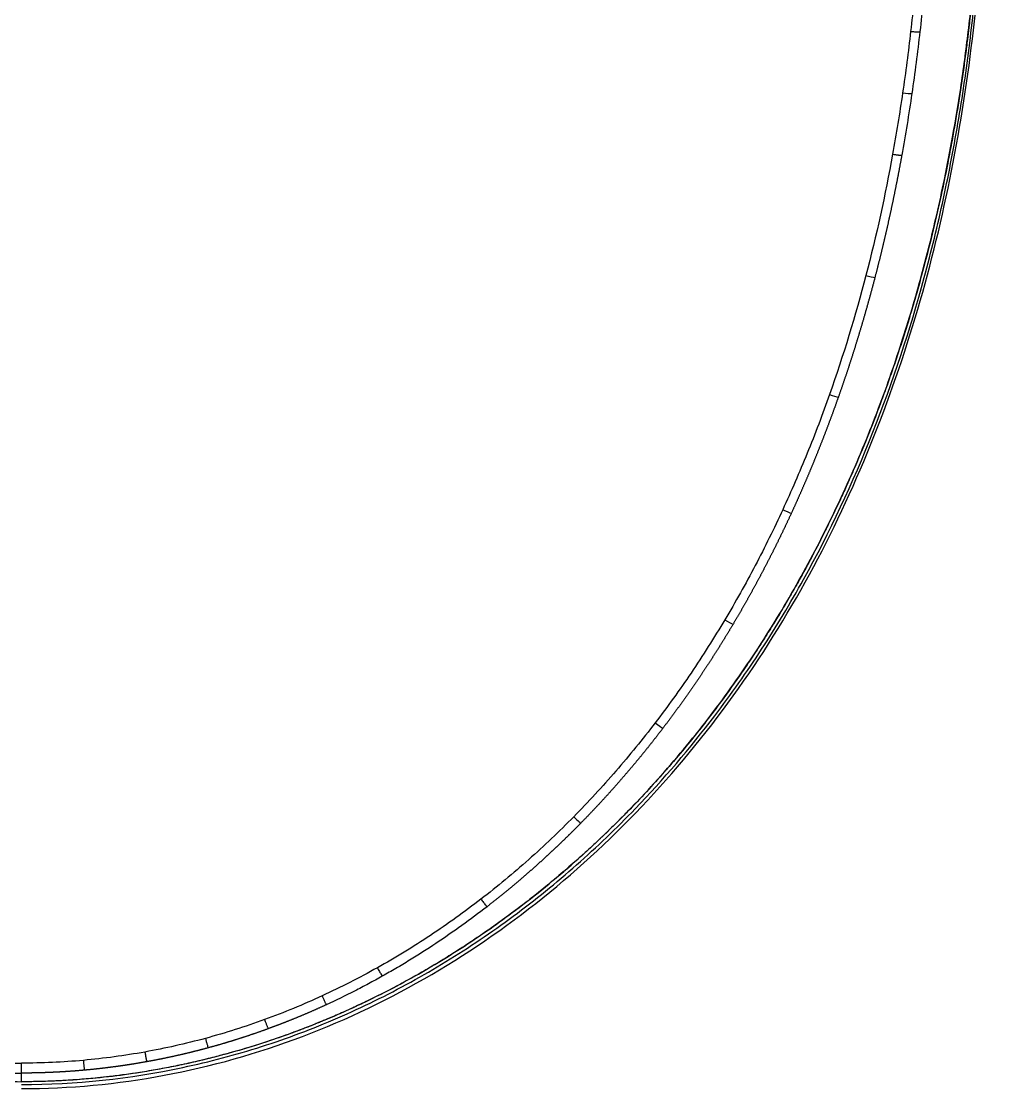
# Model space of a CAD drawing. Header units: millimetres. Extents: x 0 to 2520, y 0 to 1796.
# Drawn here: x 1026.1 to 1212.2, y 760.3 to 963.2 of the extents above; entities that cross this region are included whole.
import ezdxf

# ---------------------------------------------------------------- set-up
doc = ezdxf.new("R2010")
doc.units = ezdxf.units.MM
doc.header["$LTSCALE"] = 50

msp = doc.modelspace()

# ---------------------------------------------------------------- linework, layer by layer
at = {"color": 7, "linetype": 'Continuous'}
for centre, major_axis, ratio, start_param, end_param in [((1170.782, 870.512), (-1.816, 0.838), 0.0637727, 1.6073231, 2.7284408), ((1146.552, 829.994), (-1.589, 1.215), 0.0486476, 1.6111231, 2.7831544)]:
    msp.add_ellipse(centre, major_axis=major_axis, ratio=ratio, start_param=start_param, end_param=end_param, dxfattribs=at)
for points, knots in [([(1026.109, 761.111), (1036.421, 761.112), (1046.726, 762.229), (1061.855, 765.438), (1066.844, 766.763), (1074.209, 769.117), (1076.645, 769.964), (1081.471, 771.776), (1083.862, 772.742), (1090.958, 775.814), (1095.588, 778.095), (1104.617, 783.073), (1109.016, 785.771), (1117.558, 791.544), (1121.702, 794.62), (1127.711, 799.487), (1131.647, 802.816), (1137.344, 808.054), (1146.471, 817.16), (1153.186, 825.024), (1161.001, 835.297), (1163.971, 839.522), (1169.596, 848.176), (1172.251, 852.605), (1179.752, 866.149), (1184.133, 875.517), (1191.745, 894.705), (1194.977, 904.525), (1199.032, 919.466), (1200.252, 924.481), (1202.439, 934.569), (1203.406, 939.64), (1204.677, 947.276), (1205.071, 949.826), (1205.802, 954.934), (1206.139, 957.493), (1207.073, 965.178), (1207.594, 970.312), (1208.482, 980.595), (1208.847, 985.744), (1209.47, 996.045), (1209.727, 1001.201), (1210.179, 1011.512), (1210.373, 1016.668), (1210.625, 1024.406), (1210.702, 1026.985), (1210.792, 1030.209), (1210.809, 1030.854), (1210.844, 1032.144), (1210.861, 1032.788), (1210.894, 1034.078), (1210.926, 1035.369), (1210.971, 1037.299), (1211.054, 1041.04), (1211.113, 1044.123), (1211.206, 1049.635), (1211.25, 1052.707), (1211.36, 1061.887), (1211.407, 1067.96), (1211.435, 1076.941), (1211.437, 1079.913), (1211.429, 1084.333), (1211.424, 1085.8), (1211.411, 1088.72), (1211.402, 1090.172), (1211.386, 1092.34), (1211.38, 1093.061), (1211.37, 1094.139), (1211.367, 1094.497), (1211.36, 1095.214), (1211.356, 1095.572), (1211.349, 1096.287), (1211.345, 1096.643), (1211.337, 1097.356), (1211.332, 1097.712), (1211.324, 1098.422), (1211.319, 1098.777), (1211.31, 1099.485), (1211.306, 1099.839), (1211.282, 1101.609), (1211.261, 1103.021), (1211.225, 1105.347), (1211.202, 1106.73), (1211.17, 1108.568), (1211.158, 1109.256), (1211.153, 1109.522)], [0, 0, 0, 0, 0.0692325, 0.0692325, 0.1038487, 0.1038487, 0.1211568, 0.1211568, 0.138465, 0.138465, 0.1730812, 0.1730812, 0.2076974, 0.2076974, 0.2423137, 0.2423137, 0.2596218, 0.2769299, 0.294238, 0.3463525, 0.3463525, 0.3810638, 0.3810638, 0.415775, 0.415775, 0.4851976, 0.4851976, 0.5546202, 0.5546202, 0.5893314, 0.5893314, 0.6240427, 0.6240427, 0.6413984, 0.6413984, 0.658754, 0.658754, 0.6934653, 0.6934653, 0.7281766, 0.7281766, 0.7628878, 0.7628878, 0.7975991, 0.7975991, 0.8149548, 0.8149548, 0.8192937, 0.8192937, 0.8236326, 0.8236326, 0.8279715, 0.8323104, 0.8366493, 0.8529687, 0.8529687, 0.873627, 0.873627, 0.9149437, 0.9149437, 0.935602, 0.935602, 0.9459311, 0.9459311, 0.9562603, 0.9562603, 0.9614248, 0.9614248, 0.9640071, 0.9640071, 0.9665894, 0.9665894, 0.9691717, 0.9691717, 0.971754, 0.971754, 0.9743363, 0.9743363, 0.9769186, 0.9769186, 0.9872477, 0.9872477, 0.9938409, 0.9975769, 1, 1, 1, 1]), ([(1026.109, 760.326), (1035.301, 760.326), (1044.343, 761.203), (1062.156, 764.534), (1070.987, 767.013), (1088.096, 773.493), (1096.269, 777.447), (1111.931, 786.634), (1119.473, 791.912), (1133.592, 803.459), (1140.17, 809.713), (1152.439, 823.104), (1158.161, 830.287), (1173.782, 852.756), (1182.109, 868.866), (1195.412, 902.903), (1200.211, 920.394), (1206.838, 955.847), (1208.577, 973.887), (1210.709, 1010.202), (1211.228, 1028.386), (1211.939, 1064.754), (1212.151, 1082.941), (1212.208, 1101.129)], [0, 0, 0, 0, 0.0625, 0.0625, 0.125, 0.125, 0.1875, 0.1875, 0.25, 0.25, 0.3125, 0.3125, 0.375, 0.375, 0.5, 0.5, 0.625, 0.625, 0.75, 0.75, 0.875, 0.875, 1, 1, 1, 1]), ([(841.824, 1029.768), (841.984, 1024.742), (842.314, 1014.36), (843.04, 998.302), (844.077, 981.543), (846.044, 960.073), (850.675, 929.468), (861.365, 891.077), (880.253, 850.654), (902.329, 820.858), (923.867, 800.298), (941.496, 787.146), (961.233, 775.967), (978.138, 769.352), (992.045, 765.578), (1002.006, 763.54), (1013.529, 761.972), (1021.755, 761.755), (1026.109, 761.64)], [0, 0, 0, 0, 0.0415967, 0.0859161, 0.1329577, 0.1804732, 0.2642143, 0.3887051, 0.5087012, 0.6314141, 0.6927753, 0.7545101, 0.8128427, 0.8799438, 0.9039651, 0.9319838, 0.9639944, 1, 1, 1, 1]), ([(1210.394, 1029.768), (1210.391, 1029.673), (1210.38, 1029.293), (1210.335, 1027.772), (1210.238, 1024.637), (1210.117, 1021.026), (1209.994, 1017.606), (1209.886, 1014.756), (1209.764, 1011.717), (1209.642, 1008.867), (1209.532, 1006.398), (1209.417, 1003.929), (1209.278, 1001.081), (1209.11, 997.852), (1208.92, 994.434), (1208.647, 989.877), (1208.355, 985.511), (1208.057, 981.526), (1207.831, 978.679), (1207.622, 976.213), (1207.418, 973.936), (1207.268, 972.324), (1207.131, 970.902), (1207.009, 969.671), (1206.883, 968.44), (1206.675, 966.454), (1206.436, 964.281), (1206.15, 961.829), (1205.875, 959.569), (1205.513, 956.748), (1205.076, 953.558), (1204.582, 950.189), (1204.055, 946.829), (1203.494, 943.479), (1202.833, 939.766), (1201.987, 935.325), (1200.841, 929.798), (1199.418, 923.568), (1197.858, 917.376), (1196.367, 911.944), (1195.099, 907.619), (1193.991, 904.029), (1192.954, 900.809), (1191.878, 897.6), (1190.761, 894.401), (1189.217, 890.152), (1187.182, 884.87), (1185.002, 879.627), (1183.245, 875.631), (1181.827, 872.515), (1180.606, 869.929), (1179.561, 867.782), (1178.798, 866.239), (1178.151, 864.956), (1177.605, 863.889), (1177.275, 863.25), (1176.987, 862.696), (1176.698, 862.142), (1176.362, 861.504), (1175.979, 860.782), (1175.571, 860.02), (1174.841, 858.669), (1173.73, 856.653), (1172.075, 853.74), (1170.375, 850.859), (1168.584, 847.928), (1166.854, 845.187), (1164.978, 842.319), (1162.418, 838.538), (1159.548, 834.514), (1156.339, 830.267), (1153.507, 826.688), (1150.836, 823.463), (1147.973, 820.143), (1144.906, 816.738), (1141.939, 813.614), (1139.711, 811.361), (1138.514, 810.178), (1137.791, 809.472), (1137.342, 809.036), (1136.925, 808.635), (1136.508, 808.235), (1136.089, 807.836), (1135.634, 807.406), (1134.688, 806.517), (1133.594, 805.507), (1132.314, 804.348), (1130.67, 802.881), (1128.574, 801.065), (1125.937, 798.865), (1123.416, 796.834), (1120.712, 794.739), (1117.971, 792.697), (1115.194, 790.711), (1112.381, 788.78), (1109.532, 786.905), (1106.646, 785.087), (1103.722, 783.325), (1100.76, 781.622), (1097.76, 779.977), (1094.72, 778.392), (1091.812, 776.952), (1089.215, 775.729), (1087.204, 774.822), (1085.443, 774.052), (1084.113, 773.489), (1082.954, 773.01), (1082.149, 772.683), (1081.386, 772.378), (1080.711, 772.112), (1080.17, 771.901), (1079.313, 771.571), (1078.365, 771.213), (1076.917, 770.68), (1075.558, 770.195), (1073.923, 769.631), (1072.376, 769.116), (1070.734, 768.589), (1068.358, 767.856), (1065.606, 767.063), (1062.29, 766.188), (1059.145, 765.426), (1055.802, 764.696), (1052.444, 764.042), (1049.072, 763.464), (1045.874, 762.991), (1043.041, 762.633), (1040.199, 762.324), (1037.727, 762.104), (1034.866, 761.901), (1032.856, 761.794), (1030.84, 761.716), (1029.735, 761.684), (1028.724, 761.663), (1028.17, 761.654), (1027.76, 761.649), (1027.398, 761.645), (1027.084, 761.643), (1026.807, 761.641), (1026.626, 761.64), (1026.481, 761.64), (1026.324, 761.64), (1026.204, 761.64), (1026.12, 761.64), (1026.109, 761.64)], [0, 0, 0, 0, 0.0007859, 0.0031437, 0.012575, 0.0267219, 0.0330094, 0.0408687, 0.0503, 0.0581594, 0.0644469, 0.0707344, 0.0785937, 0.088025, 0.0974562, 0.1068875, 0.12575, 0.1336093, 0.1398968, 0.1493281, 0.1540437, 0.1587593, 0.162689, 0.1658328, 0.1689765, 0.1729062, 0.1823374, 0.1870531, 0.1933406, 0.2011999, 0.2106312, 0.2200624, 0.2294937, 0.2389249, 0.2483562, 0.2609312, 0.2766499, 0.2955124, 0.3143749, 0.3300937, 0.3426687, 0.3520999, 0.3615311, 0.3709624, 0.3803936, 0.3898249, 0.4086874, 0.4275499, 0.4369811, 0.4448405, 0.4558436, 0.4605592, 0.4644889, 0.4699905, 0.4723483, 0.4743131, 0.475885, 0.4774569, 0.4794217, 0.4817795, 0.4841374, 0.4864952, 0.4943545, 0.5029999, 0.514003, 0.5218623, 0.5312936, 0.5407248, 0.5501561, 0.5690186, 0.5815936, 0.5941686, 0.6067436, 0.6161748, 0.6303217, 0.6444686, 0.651542, 0.6562576, 0.6582225, 0.6597943, 0.6613662, 0.6629381, 0.66451, 0.6660818, 0.6680467, 0.6751201, 0.6782639, 0.6821936, 0.6931967, 0.701056, 0.7104873, 0.7199185, 0.7293498, 0.738781, 0.7482123, 0.7576435, 0.7670748, 0.776506, 0.7859373, 0.7953685, 0.8047998, 0.814231, 0.8220904, 0.8283779, 0.8323076, 0.8378091, 0.8401669, 0.8425248, 0.8448826, 0.8468474, 0.8484193, 0.8495982, 0.8543138, 0.8566716, 0.8621732, 0.8661029, 0.8708185, 0.8755341, 0.8802497, 0.8912529, 0.8991122, 0.9085435, 0.9179747, 0.927406, 0.9368372, 0.9462685, 0.9541278, 0.9604153, 0.9698466, 0.9745622, 0.9839935, 0.9863513, 0.9910669, 0.9930317, 0.9946036, 0.995586, 0.996372, 0.9975509, 0.9981403, 0.9986315, 0.9990245, 0.9993192, 0.9999087, 1, 1, 1, 1]), ([(1031.986, 761.836), (1033.753, 761.897), (1039.612, 762.217), (1049.208, 763.394), (1060.349, 765.634), (1070.411, 768.422), (1079.409, 771.554), (1087.331, 774.844), (1094.184, 778.111), (1100.079, 781.242), (1105.353, 784.301), (1110.322, 787.417), (1115.208, 790.718), (1122.324, 795.88), (1131.469, 803.349), (1142.138, 813.571), (1152.049, 824.648), (1161.101, 836.4), (1169.311, 848.783), (1176.672, 861.733), (1183.174, 875.111), (1188.76, 888.608), (1193.421, 901.892), (1196.586, 912.577), (1198.704, 920.7), (1200.158, 926.766), (1201.641, 933.578), (1203.187, 941.6), (1204.728, 950.957), (1206.134, 961.432), (1207.355, 972.975), (1208.366, 985.519), (1208.947, 995.273), (1209.23, 1000.839), (1209.279, 1001.83)], [0, 0, 0, 0, 0.0161192, 0.0535323, 0.0879801, 0.1196514, 0.1486461, 0.1747903, 0.1978164, 0.2178328, 0.235624, 0.2533898, 0.271299, 0.2893721, 0.3335321, 0.3788167, 0.4239479, 0.4689087, 0.513941, 0.5592924, 0.6046107, 0.6494694, 0.6923843, 0.7329046, 0.7510252, 0.7689114, 0.7897712, 0.8145822, 0.8433822, 0.8762199, 0.9109238, 0.9491915, 0.9909459, 1, 1, 1, 1]), ([(1195.103, 961.305), (1195.222, 961.292), (1195.59, 961.253), (1196.173, 961.218), (1196.635, 961.217), (1196.807, 961.237), (1196.863, 961.244)], [0, 0, 0, 0, 0.1615467, 0.4999965, 0.8374211, 1, 1, 1, 1]), ([(1196.863, 961.244), (1196.638, 959.28), (1196.399, 957.318), (1195.89, 953.396), (1195.619, 951.437), (1195.333, 949.479)], [0, 0, 0, 0, 0.5, 0.5, 1, 1, 1, 1]), ([(1195.333, 949.479), (1195.047, 947.521), (1194.744, 945.566), (1194.107, 941.659), (1193.771, 939.707), (1193.419, 937.759)], [0, 0, 0, 0, 0.5, 0.5, 1, 1, 1, 1]), ([(1193.419, 937.759), (1193.401, 937.664), (1193.367, 937.474), (1193.315, 937.19), (1193.263, 936.906), (1193.211, 936.622), (1193.158, 936.338), (1193.106, 936.055), (1193.053, 935.772), (1193, 935.489), (1192.947, 935.206), (1192.893, 934.924), (1192.839, 934.642), (1192.785, 934.36), (1192.731, 934.079), (1192.677, 933.798), (1192.623, 933.517), (1192.568, 933.236), (1192.513, 932.956), (1192.458, 932.676), (1192.403, 932.396), (1192.347, 932.116), (1192.291, 931.837), (1192.235, 931.558), (1192.179, 931.279), (1192.123, 931.001), (1192.067, 930.723), (1192.01, 930.445), (1191.953, 930.167), (1191.896, 929.89), (1191.838, 929.613), (1191.781, 929.336), (1191.723, 929.059), (1191.665, 928.783), (1191.607, 928.507), (1191.549, 928.231), (1191.49, 927.956), (1191.432, 927.681), (1191.373, 927.406), (1191.314, 927.131), (1191.254, 926.857), (1191.195, 926.583), (1191.135, 926.309), (1191.075, 926.035), (1191.015, 925.762), (1190.955, 925.489), (1190.894, 925.216), (1190.834, 924.944), (1190.773, 924.672), (1190.712, 924.4), (1190.65, 924.128), (1190.589, 923.857), (1190.527, 923.586), (1190.466, 923.315), (1190.404, 923.045), (1190.341, 922.775), (1190.279, 922.505), (1190.216, 922.235), (1190.153, 921.966), (1190.09, 921.697), (1190.027, 921.428), (1189.964, 921.159), (1189.9, 920.891), (1189.837, 920.623), (1189.773, 920.355), (1189.709, 920.088), (1189.644, 919.821), (1189.58, 919.554), (1189.515, 919.287), (1189.45, 919.021), (1189.385, 918.755), (1189.32, 918.489), (1189.254, 918.224), (1189.189, 917.959), (1189.123, 917.694), (1189.057, 917.429), (1188.991, 917.165), (1188.924, 916.901), (1188.858, 916.637), (1188.791, 916.374), (1188.724, 916.111), (1188.657, 915.848), (1188.59, 915.585), (1188.522, 915.323), (1188.455, 915.061), (1188.387, 914.799), (1188.341, 914.624), (1188.319, 914.537)], [0, 0, 0, 0, 0.012174, 0.0243384, 0.0364931, 0.0486381, 0.0607734, 0.072899, 0.0850149, 0.0971211, 0.1092176, 0.1213044, 0.1333814, 0.1454487, 0.1575063, 0.1695541, 0.1815921, 0.1936204, 0.205639, 0.2176477, 0.2296467, 0.2416359, 0.2536153, 0.265585, 0.2775448, 0.2894948, 0.3014351, 0.3133655, 0.3252862, 0.3371971, 0.3490982, 0.3609896, 0.3728712, 0.3847429, 0.396605, 0.4084572, 0.4202997, 0.4321324, 0.4439553, 0.4557685, 0.4675719, 0.4793655, 0.4911494, 0.5029236, 0.514688, 0.5264426, 0.5381875, 0.5499226, 0.561648, 0.5733637, 0.5850696, 0.5967657, 0.6084522, 0.6201288, 0.6317958, 0.643453, 0.6551005, 0.6667382, 0.6783662, 0.6899844, 0.701593, 0.7131917, 0.7247808, 0.7363601, 0.7479297, 0.7594895, 0.7710397, 0.7825801, 0.7941107, 0.8056316, 0.8171428, 0.8286443, 0.8401361, 0.8516181, 0.8630904, 0.874553, 0.8860058, 0.897449, 0.9088824, 0.9203061, 0.9317201, 0.9431243, 0.9545189, 0.9659038, 0.9772789, 0.9886443, 1, 1, 1, 1]), ([(1191.678, 937.956), (1191.848, 937.926), (1192.115, 937.883), (1192.462, 937.834), (1192.711, 937.803), (1192.938, 937.78), (1193.199, 937.759), (1193.345, 937.756), (1193.419, 937.759)], [0, 0, 0, 0, 0.2469877, 0.3735288, 0.5000699, 0.626611, 0.7531521, 1, 1, 1, 1]), ([(1188.319, 914.537), (1188.294, 914.442), (1188.244, 914.252), (1188.169, 913.966), (1188.094, 913.681), (1188.019, 913.397), (1187.943, 913.113), (1187.868, 912.829), (1187.792, 912.546), (1187.716, 912.263), (1187.64, 911.98), (1187.564, 911.698), (1187.487, 911.417), (1187.41, 911.136), (1187.333, 910.855), (1187.256, 910.575), (1187.179, 910.295), (1187.101, 910.016), (1187.024, 909.737), (1186.946, 909.458), (1186.868, 909.18), (1186.79, 908.902), (1186.711, 908.625), (1186.633, 908.348), (1186.554, 908.072), (1186.475, 907.796), (1186.396, 907.52), (1186.317, 907.245), (1186.237, 906.97), (1186.158, 906.696), (1186.078, 906.422), (1185.998, 906.149), (1185.918, 905.876), (1185.838, 905.603), (1185.757, 905.331), (1185.677, 905.06), (1185.596, 904.788), (1185.515, 904.517), (1185.434, 904.247), (1185.353, 903.977), (1185.271, 903.708), (1185.19, 903.439), (1185.108, 903.17), (1185.026, 902.902), (1184.944, 902.634), (1184.862, 902.366), (1184.779, 902.099), (1184.697, 901.833), (1184.614, 901.567), (1184.531, 901.301), (1184.448, 901.036), (1184.365, 900.771), (1184.282, 900.507), (1184.198, 900.243), (1184.115, 899.979), (1184.031, 899.716), (1183.947, 899.454), (1183.863, 899.192), (1183.779, 898.93), (1183.694, 898.668), (1183.61, 898.408), (1183.525, 898.147), (1183.44, 897.887), (1183.355, 897.627), (1183.27, 897.368), (1183.185, 897.109), (1183.1, 896.851), (1183.014, 896.593), (1182.929, 896.336), (1182.843, 896.079), (1182.757, 895.822), (1182.671, 895.566), (1182.585, 895.31), (1182.498, 895.055), (1182.412, 894.8), (1182.325, 894.546), (1182.239, 894.292), (1182.152, 894.038), (1182.065, 893.785), (1181.978, 893.532), (1181.891, 893.28), (1181.803, 893.028), (1181.716, 892.777), (1181.628, 892.526), (1181.54, 892.275), (1181.453, 892.025), (1181.394, 891.858), (1181.364, 891.775)], [0, 0, 0, 0, 0.0124134, 0.0248113, 0.0371938, 0.049561, 0.0619126, 0.0742489, 0.0865698, 0.0988752, 0.1111652, 0.1234398, 0.1356989, 0.1479426, 0.1601709, 0.1723837, 0.1845811, 0.196763, 0.2089295, 0.2210806, 0.2332162, 0.2453364, 0.2574411, 0.2695304, 0.2816042, 0.2936625, 0.3057055, 0.3177329, 0.3297449, 0.3417415, 0.3537226, 0.3656882, 0.3776384, 0.3895731, 0.4014923, 0.4133961, 0.4252845, 0.4371574, 0.4490148, 0.4608567, 0.4726832, 0.4844943, 0.4962899, 0.50807, 0.5198347, 0.5315839, 0.5433177, 0.555036, 0.5667388, 0.5784262, 0.5900981, 0.6017546, 0.6133957, 0.6250212, 0.6366314, 0.648226, 0.6598052, 0.671369, 0.6829173, 0.6944502, 0.7059676, 0.7174696, 0.7289561, 0.7404272, 0.7518828, 0.763323, 0.7747478, 0.786157, 0.7975509, 0.8089293, 0.8202923, 0.8316398, 0.8429719, 0.8542885, 0.8655897, 0.8768755, 0.8881458, 0.8994007, 0.9106401, 0.9218641, 0.9330727, 0.9442658, 0.9554435, 0.9666058, 0.9777526, 0.988884, 1, 1, 1, 1]), ([(1179.686, 892.277), (1178.357, 888.518), (1175.564, 881.144), (1172.43, 873.904), (1170.795, 870.366)], [0, 0, 0, 0, 0.50587, 1, 1, 1, 1]), ([(1181.364, 891.775), (1181.336, 891.694), (1181.278, 891.531), (1181.192, 891.287), (1181.105, 891.043), (1181.018, 890.8), (1180.931, 890.556), (1180.844, 890.314), (1180.757, 890.071), (1180.669, 889.829), (1180.582, 889.587), (1180.494, 889.345), (1180.406, 889.104), (1180.318, 888.863), (1180.23, 888.622), (1180.141, 888.381), (1180.053, 888.141), (1179.964, 887.901), (1179.875, 887.662), (1179.786, 887.423), (1179.697, 887.184), (1179.608, 886.945), (1179.518, 886.707), (1179.429, 886.469), (1179.339, 886.231), (1179.249, 885.993), (1179.159, 885.756), (1179.069, 885.519), (1178.979, 885.283), (1178.888, 885.047), (1178.798, 884.811), (1178.707, 884.575), (1178.616, 884.34), (1178.525, 884.105), (1178.434, 883.87), (1178.343, 883.636), (1178.251, 883.402), (1178.16, 883.168), (1178.068, 882.934), (1177.976, 882.701), (1177.884, 882.468), (1177.792, 882.236), (1177.7, 882.003), (1177.607, 881.771), (1177.515, 881.54), (1177.422, 881.308), (1177.329, 881.077), (1177.236, 880.846), (1177.143, 880.616), (1177.05, 880.386), (1176.957, 880.156), (1176.863, 879.926), (1176.769, 879.697), (1176.676, 879.468), (1176.582, 879.24), (1176.488, 879.011), (1176.394, 878.783), (1176.299, 878.556), (1176.205, 878.328), (1176.11, 878.101), (1176.016, 877.874), (1175.921, 877.648), (1175.826, 877.422), (1175.731, 877.196), (1175.635, 876.97), (1175.54, 876.745), (1175.445, 876.52), (1175.349, 876.295), (1175.253, 876.071), (1175.157, 875.847), (1175.061, 875.623), (1174.965, 875.4), (1174.869, 875.177), (1174.773, 874.954), (1174.676, 874.731), (1174.58, 874.509), (1174.483, 874.287), (1174.386, 874.066), (1174.289, 873.844), (1174.192, 873.623), (1174.095, 873.403), (1173.997, 873.182), (1173.9, 872.962), (1173.802, 872.742), (1173.705, 872.523), (1173.607, 872.304), (1173.509, 872.085), (1173.411, 871.866), (1173.313, 871.648), (1173.214, 871.43), (1173.116, 871.213), (1173.018, 870.995), (1172.919, 870.778), (1172.82, 870.562), (1172.721, 870.345), (1172.622, 870.129), (1172.523, 869.913), (1172.457, 869.77), (1172.424, 869.698)], [0, 0, 0, 0, 0.0108807, 0.0217517, 0.0326129, 0.0434643, 0.054306, 0.0651379, 0.0759601, 0.0867725, 0.0975752, 0.1083681, 0.1191512, 0.1299246, 0.1406883, 0.1514422, 0.1621864, 0.1729208, 0.1836454, 0.1943603, 0.2050654, 0.2157607, 0.2264463, 0.2371221, 0.2477882, 0.2584445, 0.269091, 0.2797278, 0.2903547, 0.3009719, 0.3115794, 0.322177, 0.3327649, 0.343343, 0.3539113, 0.3644699, 0.3750186, 0.3855576, 0.3960868, 0.4066062, 0.4171159, 0.4276157, 0.4381058, 0.4485861, 0.4590566, 0.4695173, 0.4799682, 0.4904093, 0.5008407, 0.5112622, 0.521674, 0.532076, 0.5424682, 0.5528506, 0.5632232, 0.5735861, 0.5839391, 0.5942824, 0.6046159, 0.6149396, 0.6252535, 0.6355577, 0.645852, 0.6561366, 0.6664114, 0.6766764, 0.6869317, 0.6971772, 0.7074129, 0.7176388, 0.7278549, 0.7380613, 0.7482579, 0.7584447, 0.7686218, 0.7787891, 0.7889466, 0.7990944, 0.8092324, 0.8193606, 0.8294791, 0.8395878, 0.8496867, 0.8597759, 0.8698554, 0.879925, 0.8899849, 0.9000351, 0.9100755, 0.9201062, 0.9301271, 0.9401382, 0.9501396, 0.9601312, 0.970113, 0.9800851, 0.9900474, 1, 1, 1, 1]), ([(1170.795, 870.366), (1169.143, 866.788), (1167.402, 863.251), (1163.736, 856.272), (1161.812, 852.83), (1159.793, 849.443)], [0, 0, 0, 0, 0.5, 0.5, 1, 1, 1, 1]), ([(1172.424, 869.698), (1172.388, 869.62), (1172.316, 869.464), (1172.208, 869.231), (1172.1, 868.998), (1171.992, 868.766), (1171.883, 868.533), (1171.775, 868.301), (1171.666, 868.069), (1171.557, 867.838), (1171.448, 867.606), (1171.338, 867.375), (1171.229, 867.145), (1171.119, 866.914), (1171.009, 866.684), (1170.899, 866.454), (1170.789, 866.225), (1170.679, 865.996), (1170.568, 865.767), (1170.458, 865.538), (1170.347, 865.31), (1170.236, 865.081), (1170.125, 864.854), (1170.014, 864.626), (1169.902, 864.399), (1169.79, 864.172), (1169.679, 863.945), (1169.567, 863.719), (1169.455, 863.493), (1169.342, 863.267), (1169.23, 863.041), (1169.117, 862.816), (1169.005, 862.591), (1168.892, 862.366), (1168.779, 862.142), (1168.665, 861.918), (1168.552, 861.694), (1168.438, 861.471), (1168.325, 861.248), (1168.211, 861.025), (1168.097, 860.802), (1167.983, 860.58), (1167.868, 860.358), (1167.754, 860.136), (1167.639, 859.914), (1167.524, 859.693), (1167.409, 859.472), (1167.294, 859.252), (1167.179, 859.031), (1167.064, 858.811), (1166.948, 858.592), (1166.832, 858.372), (1166.717, 858.153), (1166.601, 857.934), (1166.484, 857.716), (1166.368, 857.497), (1166.252, 857.279), (1166.135, 857.062), (1166.018, 856.844), (1165.901, 856.627), (1165.784, 856.41), (1165.667, 856.194), (1165.55, 855.978), (1165.432, 855.762), (1165.314, 855.546), (1165.197, 855.331), (1165.079, 855.116), (1164.961, 854.901), (1164.842, 854.686), (1164.724, 854.472), (1164.606, 854.258), (1164.487, 854.045), (1164.368, 853.831), (1164.249, 853.618), (1164.13, 853.406), (1164.011, 853.193), (1163.891, 852.981), (1163.772, 852.769), (1163.652, 852.558), (1163.532, 852.347), (1163.412, 852.136), (1163.292, 851.925), (1163.172, 851.715), (1163.052, 851.505), (1162.931, 851.295), (1162.81, 851.086), (1162.69, 850.876), (1162.569, 850.667), (1162.448, 850.459), (1162.326, 850.251), (1162.205, 850.043), (1162.084, 849.835), (1161.962, 849.628), (1161.84, 849.42), (1161.718, 849.214), (1161.596, 849.007), (1161.474, 848.801), (1161.393, 848.664), (1161.352, 848.595)], [0, 0, 0, 0, 0.0107907, 0.0215735, 0.0323485, 0.0431156, 0.0538748, 0.0646262, 0.0753697, 0.0861053, 0.0968331, 0.107553, 0.1182651, 0.1289692, 0.1396655, 0.150354, 0.1610346, 0.1717073, 0.1823721, 0.193029, 0.2036781, 0.2143193, 0.2249527, 0.2355781, 0.2461957, 0.2568054, 0.2674073, 0.2780013, 0.2885874, 0.2991656, 0.309736, 0.3202984, 0.330853, 0.3413998, 0.3519386, 0.3624696, 0.3729926, 0.3835078, 0.3940152, 0.4045146, 0.4150062, 0.4254898, 0.4359656, 0.4464335, 0.4568936, 0.4673457, 0.47779, 0.4882263, 0.4986548, 0.5090754, 0.5194881, 0.529893, 0.5402899, 0.550679, 0.5610601, 0.5714334, 0.5817988, 0.5921563, 0.602506, 0.6128477, 0.6231816, 0.6335076, 0.6438257, 0.6541359, 0.6644383, 0.6747327, 0.6850193, 0.695298, 0.7055688, 0.7158318, 0.7260868, 0.736334, 0.7465733, 0.7568048, 0.7670283, 0.777244, 0.7874519, 0.7976518, 0.8078439, 0.8180281, 0.8282044, 0.8383729, 0.8485335, 0.8586863, 0.8688312, 0.8789682, 0.8890974, 0.8992187, 0.9093321, 0.9194377, 0.9295355, 0.9396254, 0.9497074, 0.9597816, 0.969848, 0.9799065, 0.9899572, 1, 1, 1, 1]), ([(1159.793, 849.443), (1157.749, 846.014), (1153.523, 839.358), (1148.919, 832.956), (1146.557, 829.867)], [0, 0, 0, 0, 0.5066719, 1, 1, 1, 1]), ([(1161.352, 848.595), (1161.313, 848.53), (1161.235, 848.399), (1161.118, 848.203), (1161.002, 848.008), (1160.884, 847.813), (1160.767, 847.618), (1160.65, 847.423), (1160.532, 847.228), (1160.414, 847.034), (1160.296, 846.839), (1160.178, 846.645), (1160.06, 846.452), (1159.942, 846.258), (1159.823, 846.065), (1159.705, 845.871), (1159.586, 845.678), (1159.467, 845.486), (1159.348, 845.293), (1159.228, 845.101), (1159.109, 844.908), (1158.989, 844.716), (1158.869, 844.525), (1158.749, 844.333), (1158.629, 844.142), (1158.509, 843.951), (1158.389, 843.76), (1158.268, 843.569), (1158.147, 843.379), (1158.027, 843.188), (1157.906, 842.998), (1157.784, 842.808), (1157.663, 842.619), (1157.542, 842.429), (1157.42, 842.24), (1157.298, 842.051), (1157.176, 841.862), (1157.054, 841.673), (1156.932, 841.485), (1156.81, 841.297), (1156.687, 841.109), (1156.565, 840.921), (1156.442, 840.734), (1156.319, 840.546), (1156.196, 840.359), (1156.072, 840.172), (1155.949, 839.985), (1155.825, 839.799), (1155.702, 839.613), (1155.578, 839.427), (1155.454, 839.241), (1155.33, 839.055), (1155.205, 838.87), (1155.081, 838.684), (1154.956, 838.499), (1154.832, 838.315), (1154.707, 838.13), (1154.582, 837.946), (1154.456, 837.762), (1154.331, 837.578), (1154.206, 837.394), (1154.08, 837.21), (1153.954, 837.027), (1153.828, 836.844), (1153.702, 836.661), (1153.576, 836.479), (1153.45, 836.296), (1153.323, 836.114), (1153.197, 835.932), (1153.07, 835.75), (1152.943, 835.568), (1152.816, 835.387), (1152.689, 835.206), (1152.562, 835.025), (1152.434, 834.844), (1152.307, 834.664), (1152.179, 834.484), (1152.051, 834.303), (1151.923, 834.124), (1151.795, 833.944), (1151.666, 833.765), (1151.538, 833.585), (1151.409, 833.406), (1151.281, 833.228), (1151.152, 833.049), (1151.023, 832.871), (1150.894, 832.693), (1150.765, 832.515), (1150.635, 832.337), (1150.506, 832.16), (1150.376, 831.982), (1150.246, 831.805), (1150.116, 831.628), (1149.986, 831.452), (1149.856, 831.275), (1149.726, 831.099), (1149.595, 830.923), (1149.464, 830.748), (1149.334, 830.572), (1149.203, 830.397), (1149.072, 830.222), (1148.941, 830.047), (1148.809, 829.872), (1148.678, 829.698), (1148.546, 829.524), (1148.415, 829.35), (1148.283, 829.176), (1148.151, 829.002), (1148.063, 828.887), (1148.019, 828.829)], [0, 0, 0, 0, 0.0095583, 0.0191125, 0.0286628, 0.0382091, 0.0477515, 0.0572898, 0.0668242, 0.0763546, 0.085881, 0.0954034, 0.1049218, 0.1144362, 0.1239467, 0.1334531, 0.1429556, 0.152454, 0.1619485, 0.171439, 0.1809254, 0.1904079, 0.1998864, 0.2093608, 0.2188313, 0.2282978, 0.2377602, 0.2472186, 0.2566731, 0.2661235, 0.2755699, 0.2850123, 0.2944507, 0.3038851, 0.3133155, 0.3227418, 0.3321641, 0.3415824, 0.3509967, 0.360407, 0.3698133, 0.3792155, 0.3886137, 0.3980079, 0.4073981, 0.4167842, 0.4261664, 0.4355445, 0.4449185, 0.4542886, 0.4636546, 0.4730166, 0.4823746, 0.4917285, 0.5010784, 0.5104243, 0.5197662, 0.529104, 0.5384378, 0.5477676, 0.5570934, 0.5664151, 0.5757328, 0.5850465, 0.5943562, 0.6036618, 0.6129634, 0.622261, 0.6315545, 0.6408441, 0.6501296, 0.6594111, 0.6686885, 0.6779619, 0.6872314, 0.6964967, 0.7057581, 0.7150155, 0.7242688, 0.7335181, 0.7427634, 0.7520046, 0.7612419, 0.7704751, 0.7797043, 0.7889295, 0.7981506, 0.8073678, 0.8165809, 0.82579, 0.8349951, 0.8441962, 0.8533933, 0.8625863, 0.8717753, 0.8809604, 0.8901414, 0.8993183, 0.9084913, 0.9176602, 0.9268252, 0.9359861, 0.945143, 0.9542959, 0.9634447, 0.9725896, 0.9817304, 0.9908672, 1, 1, 1, 1]), ([(1146.557, 829.867), (1144.164, 826.739), (1141.677, 823.681), (1136.517, 817.727), (1133.844, 814.829), (1131.08, 812.021)], [0, 0, 0, 0, 0.5, 0.5, 1, 1, 1, 1]), ([(1148.019, 828.829), (1147.974, 828.77), (1147.883, 828.652), (1147.748, 828.475), (1147.612, 828.298), (1147.476, 828.121), (1147.34, 827.945), (1147.204, 827.768), (1147.067, 827.592), (1146.931, 827.416), (1146.794, 827.24), (1146.656, 827.064), (1146.519, 826.888), (1146.382, 826.713), (1146.244, 826.537), (1146.106, 826.362), (1145.968, 826.187), (1145.829, 826.012), (1145.691, 825.838), (1145.552, 825.663), (1145.413, 825.488), (1145.274, 825.314), (1145.135, 825.14), (1144.995, 824.966), (1144.856, 824.792), (1144.716, 824.619), (1144.576, 824.445), (1144.435, 824.272), (1144.295, 824.099), (1144.154, 823.926), (1144.013, 823.753), (1143.872, 823.58), (1143.731, 823.408), (1143.589, 823.235), (1143.448, 823.063), (1143.306, 822.891), (1143.164, 822.719), (1143.021, 822.547), (1142.879, 822.376), (1142.736, 822.204), (1142.593, 822.033), (1142.45, 821.862), (1142.307, 821.691), (1142.163, 821.52), (1142.02, 821.35), (1141.876, 821.179), (1141.732, 821.009), (1141.587, 820.839), (1141.443, 820.669), (1141.298, 820.499), (1141.153, 820.33), (1141.008, 820.16), (1140.863, 819.991), (1140.717, 819.822), (1140.572, 819.653), (1140.426, 819.484), (1140.28, 819.315), (1140.134, 819.147), (1139.987, 818.979), (1139.84, 818.811), (1139.694, 818.643), (1139.547, 818.475), (1139.399, 818.307), (1139.252, 818.14), (1139.104, 817.973), (1138.956, 817.806), (1138.808, 817.639), (1138.66, 817.472), (1138.512, 817.305), (1138.363, 817.139), (1138.214, 816.973), (1138.065, 816.807), (1137.916, 816.641), (1137.767, 816.475), (1137.617, 816.31), (1137.467, 816.144), (1137.317, 815.979), (1137.167, 815.814), (1137.017, 815.65), (1136.866, 815.485), (1136.715, 815.32), (1136.564, 815.156), (1136.413, 814.992), (1136.262, 814.828), (1136.11, 814.664), (1135.958, 814.501), (1135.807, 814.337), (1135.654, 814.174), (1135.502, 814.011), (1135.349, 813.848), (1135.197, 813.686), (1135.044, 813.523), (1134.891, 813.361), (1134.737, 813.199), (1134.584, 813.037), (1134.43, 812.875), (1134.276, 812.713), (1134.122, 812.552), (1133.968, 812.391), (1133.813, 812.23), (1133.659, 812.069), (1133.504, 811.908), (1133.349, 811.748), (1133.193, 811.588), (1133.038, 811.427), (1132.882, 811.268), (1132.726, 811.108), (1132.57, 810.948), (1132.466, 810.842), (1132.414, 810.789)], [0, 0, 0, 0, 0.0093427, 0.0186854, 0.0280282, 0.0373711, 0.046714, 0.0560569, 0.0653999, 0.074743, 0.0840861, 0.0934293, 0.1027725, 0.1121158, 0.1214591, 0.1308026, 0.140146, 0.1494895, 0.1588331, 0.1681768, 0.1775205, 0.1868643, 0.1962081, 0.205552, 0.214896, 0.22424, 0.2335841, 0.2429282, 0.2522724, 0.2616167, 0.2709611, 0.2803055, 0.2896499, 0.2989945, 0.308339, 0.3176837, 0.3270284, 0.3363731, 0.3457179, 0.3550628, 0.3644077, 0.3737527, 0.3830977, 0.3924428, 0.401788, 0.4111332, 0.4204785, 0.4298238, 0.4391691, 0.4485146, 0.45786, 0.4672056, 0.4765512, 0.4858968, 0.4952425, 0.5045883, 0.5139341, 0.5232799, 0.5326259, 0.5419718, 0.5513179, 0.5606639, 0.5700101, 0.5793563, 0.5887025, 0.5980488, 0.6073952, 0.6167416, 0.6260881, 0.6354346, 0.6447812, 0.6541279, 0.6634746, 0.6728214, 0.6821682, 0.6915151, 0.700862, 0.7102091, 0.7195561, 0.7289033, 0.7382505, 0.7475977, 0.756945, 0.7662924, 0.7756399, 0.7849874, 0.7943349, 0.8036826, 0.8130303, 0.8223781, 0.8317259, 0.8410738, 0.8504218, 0.8597699, 0.869118, 0.8784662, 0.8878145, 0.8971628, 0.9065113, 0.9158598, 0.9252084, 0.934557, 0.9439058, 0.9532546, 0.9626035, 0.9719525, 0.9813016, 0.9906507, 1, 1, 1, 1]), ([(1131.08, 812.021), (1131.351, 811.756), (1131.648, 811.471), (1132.136, 811.021), (1132.319, 810.861), (1132.414, 810.789)], [0, 0, 0, 0, 0.5, 0.5, 1, 1, 1, 1]), ([(1132.414, 810.789), (1132.379, 810.753), (1132.309, 810.682), (1132.203, 810.574), (1132.097, 810.466), (1131.99, 810.358), (1131.883, 810.25), (1131.776, 810.142), (1131.668, 810.033), (1131.56, 809.924), (1131.451, 809.815), (1131.342, 809.706), (1131.232, 809.596), (1131.123, 809.486), (1131.012, 809.376), (1130.901, 809.266), (1130.79, 809.155), (1130.679, 809.044), (1130.566, 808.933), (1130.454, 808.822), (1130.341, 808.711), (1130.228, 808.599), (1130.114, 808.487), (1130, 808.375), (1129.885, 808.262), (1129.77, 808.15), (1129.654, 808.037), (1129.539, 807.924), (1129.422, 807.81), (1129.305, 807.697), (1129.188, 807.583), (1129.07, 807.469), (1128.952, 807.355), (1128.834, 807.24), (1128.715, 807.126), (1128.595, 807.011), (1128.475, 806.896), (1128.355, 806.781), (1128.234, 806.665), (1128.113, 806.549), (1127.991, 806.434), (1127.869, 806.317), (1127.747, 806.201), (1127.623, 806.085), (1127.5, 805.968), (1127.376, 805.851), (1127.252, 805.734), (1127.127, 805.616), (1127.002, 805.499), (1126.876, 805.381), (1126.75, 805.263), (1126.623, 805.145), (1126.496, 805.027), (1126.368, 804.908), (1126.24, 804.789), (1126.112, 804.67), (1125.983, 804.551), (1125.853, 804.432), (1125.724, 804.313), (1125.593, 804.193), (1125.463, 804.073), (1125.331, 803.953), (1125.2, 803.833), (1125.067, 803.712), (1124.935, 803.592), (1124.802, 803.471), (1124.668, 803.35), (1124.534, 803.229), (1124.399, 803.108), (1124.264, 802.986), (1124.129, 802.864), (1123.993, 802.743), (1123.857, 802.621), (1123.72, 802.498), (1123.582, 802.376), (1123.444, 802.254), (1123.306, 802.131), (1123.167, 802.008), (1123.028, 801.885), (1122.888, 801.762), (1122.748, 801.639), (1122.607, 801.515), (1122.466, 801.391), (1122.324, 801.268), (1122.182, 801.144), (1122.039, 801.02), (1121.896, 800.895), (1121.753, 800.771), (1121.608, 800.646), (1121.464, 800.522), (1121.319, 800.397), (1121.173, 800.272), (1121.027, 800.147), (1120.88, 800.021), (1120.733, 799.896), (1120.586, 799.77), (1120.437, 799.645), (1120.289, 799.519), (1120.14, 799.393), (1119.99, 799.267), (1119.84, 799.141), (1119.689, 799.014), (1119.538, 798.888), (1119.387, 798.761), (1119.235, 798.634), (1119.082, 798.507), (1118.929, 798.38), (1118.775, 798.253), (1118.621, 798.126), (1118.466, 797.999), (1118.311, 797.871), (1118.156, 797.744), (1117.999, 797.616), (1117.843, 797.488), (1117.685, 797.36), (1117.528, 797.232), (1117.369, 797.104), (1117.211, 796.976), (1117.051, 796.847), (1116.892, 796.719), (1116.731, 796.59), (1116.57, 796.462), (1116.409, 796.333), (1116.247, 796.204), (1116.085, 796.075), (1115.922, 795.946), (1115.758, 795.817), (1115.594, 795.688), (1115.43, 795.559), (1115.265, 795.429), (1115.099, 795.3), (1114.933, 795.17), (1114.766, 795.041), (1114.655, 794.954), (1114.599, 794.911)], [0, 0, 0, 0, 0.0062933, 0.0126062, 0.0189387, 0.0252907, 0.0316624, 0.0380536, 0.0444644, 0.0508948, 0.0573448, 0.0638144, 0.0703035, 0.0768122, 0.0833405, 0.0898884, 0.0964558, 0.1030429, 0.1096495, 0.1162757, 0.1229215, 0.1295868, 0.1362717, 0.1429763, 0.1497003, 0.156444, 0.1632072, 0.16999, 0.1767924, 0.1836144, 0.1904559, 0.197317, 0.2041977, 0.211098, 0.2180178, 0.2249572, 0.2319162, 0.2388947, 0.2458929, 0.2529105, 0.2599478, 0.2670046, 0.2740811, 0.281177, 0.2882926, 0.2954277, 0.3025824, 0.3097566, 0.3169505, 0.3241639, 0.3313968, 0.3386493, 0.3459214, 0.3532131, 0.3605243, 0.3678551, 0.3752055, 0.3825755, 0.389965, 0.397374, 0.4048027, 0.4122509, 0.4197187, 0.427206, 0.4347129, 0.4422394, 0.4497855, 0.4573511, 0.4649363, 0.4725411, 0.4801654, 0.4878094, 0.4954728, 0.5031559, 0.5108586, 0.5185808, 0.5263226, 0.5340839, 0.5418649, 0.5496654, 0.5574855, 0.5653252, 0.5731845, 0.5810633, 0.5889617, 0.5968797, 0.6048173, 0.6127745, 0.6207513, 0.6287476, 0.6367636, 0.6447991, 0.6528542, 0.6609289, 0.6690232, 0.6771371, 0.6852706, 0.6934237, 0.7015964, 0.7097887, 0.7180006, 0.7262321, 0.7344832, 0.7427539, 0.7510442, 0.7593541, 0.7676836, 0.7760327, 0.7844015, 0.7927898, 0.8011978, 0.8096254, 0.8180726, 0.8265395, 0.8350259, 0.843532, 0.8520577, 0.8606031, 0.869168, 0.8777526, 0.8863569, 0.8949808, 0.9036243, 0.9122875, 0.9209703, 0.9296727, 0.9383949, 0.9471366, 0.9558981, 0.9646792, 0.9734799, 0.9823003, 0.9911403, 1, 1, 1, 1]), ([(1113.435, 796.334), (1113.508, 796.24), (1113.762, 795.912), (1114.177, 795.395), (1114.48, 795.035), (1114.572, 794.939), (1114.599, 794.911)], [0, 0, 0, 0, 0.1432498, 0.4999951, 0.8557528, 1, 1, 1, 1]), ([(1114.599, 794.911), (1111.451, 792.472), (1108.216, 790.144), (1103.24, 786.837), (1101.561, 785.765), (1099.012, 784.205), (1098.157, 783.693), (1096.438, 782.686), (1095.574, 782.19), (1094.705, 781.703)], [0, 0, 0, 0, 0.5, 0.5, 0.75, 0.75, 0.875, 0.875, 1, 1, 1, 1]), ([(1093.762, 783.304), (1093.822, 783.197), (1094.033, 782.821), (1094.375, 782.229), (1094.617, 781.828), (1094.685, 781.731), (1094.705, 781.703)], [0, 0, 0, 0, 0.1428436, 0.4999943, 0.8561588, 1, 1, 1, 1]), ([(1094.705, 781.703), (1093.836, 781.216), (1092.962, 780.737), (1091.205, 779.797), (1090.322, 779.335), (1087.659, 777.976), (1085.866, 777.105), (1084.056, 776.27)], [0, 0, 0, 0, 0.25, 0.25, 0.5, 0.5, 1, 1, 1, 1]), ([(1083.244, 777.948), (1083.292, 777.844), (1083.379, 777.656), (1083.512, 777.372), (1083.637, 777.109), (1083.759, 776.854), (1083.866, 776.635), (1083.948, 776.471), (1084.015, 776.342), (1084.044, 776.29), (1084.056, 776.27)], [0, 0, 0, 0, 0.1405676, 0.2453824, 0.3711603, 0.4969381, 0.6227159, 0.7484937, 0.8533086, 1, 1, 1, 1]), ([(1084.056, 776.27), (1083.985, 776.237), (1083.843, 776.171), (1083.63, 776.074), (1083.418, 775.977), (1083.206, 775.881), (1082.996, 775.785), (1082.786, 775.691), (1082.577, 775.597), (1082.369, 775.504), (1082.161, 775.411), (1081.955, 775.32), (1081.749, 775.229), (1081.544, 775.138), (1081.339, 775.049), (1081.136, 774.96), (1080.933, 774.872), (1080.731, 774.785), (1080.53, 774.698), (1080.33, 774.612), (1080.131, 774.527), (1079.932, 774.442), (1079.734, 774.358), (1079.537, 774.275), (1079.341, 774.193), (1079.146, 774.111), (1078.951, 774.03), (1078.757, 773.949), (1078.564, 773.869), (1078.372, 773.79), (1078.181, 773.711), (1077.991, 773.634), (1077.801, 773.556), (1077.612, 773.48), (1077.424, 773.404), (1077.237, 773.329), (1077.051, 773.254), (1076.866, 773.18), (1076.681, 773.107), (1076.498, 773.034), (1076.315, 772.962), (1076.133, 772.89), (1075.952, 772.819), (1075.771, 772.749), (1075.592, 772.68), (1075.413, 772.61), (1075.235, 772.542), (1075.059, 772.474), (1074.883, 772.407), (1074.707, 772.34), (1074.533, 772.274), (1074.36, 772.209), (1074.187, 772.144), (1074.015, 772.079), (1073.845, 772.016), (1073.675, 771.952), (1073.506, 771.89), (1073.337, 771.828), (1073.17, 771.766), (1073.059, 771.726), (1073.003, 771.705)], [0, 0, 0, 0, 0.0196679, 0.0392507, 0.0587485, 0.0781611, 0.0974887, 0.1167312, 0.1358885, 0.1549607, 0.1739477, 0.1928496, 0.2116662, 0.2303977, 0.249044, 0.267605, 0.2860808, 0.3044714, 0.3227767, 0.3409968, 0.3591315, 0.3771811, 0.3951453, 0.4130243, 0.430818, 0.4485265, 0.4661498, 0.483688, 0.5011409, 0.5185087, 0.5357914, 0.552989, 0.5701014, 0.5871288, 0.604071, 0.6209282, 0.6377004, 0.6543875, 0.6709896, 0.6875066, 0.7039387, 0.7202858, 0.7365479, 0.752725, 0.7688171, 0.7848243, 0.8007465, 0.8165838, 0.832336, 0.8480033, 0.8635855, 0.8790828, 0.894495, 0.9098223, 0.9250645, 0.9402216, 0.9552938, 0.9702809, 0.985183, 1, 1, 1, 1]), ([(1072.334, 773.453), (1072.374, 773.343), (1072.447, 773.147), (1072.557, 772.848), (1072.661, 772.571), (1072.763, 772.304), (1072.851, 772.076), (1072.918, 771.906), (1072.971, 771.776), (1072.994, 771.724), (1073.003, 771.705)], [0, 0, 0, 0, 0.1407105, 0.2455244, 0.3713009, 0.4970775, 0.6228541, 0.7486307, 0.8534445, 1, 1, 1, 1]), ([(1073.003, 771.705), (1072.935, 771.68), (1072.798, 771.63), (1072.592, 771.556), (1072.387, 771.482), (1072.182, 771.408), (1071.977, 771.335), (1071.773, 771.262), (1071.569, 771.19), (1071.365, 771.118), (1071.162, 771.047), (1070.959, 770.976), (1070.756, 770.905), (1070.553, 770.835), (1070.351, 770.766), (1070.149, 770.697), (1069.948, 770.628), (1069.747, 770.56), (1069.546, 770.492), (1069.345, 770.425), (1069.145, 770.358), (1068.945, 770.292), (1068.746, 770.226), (1068.547, 770.16), (1068.348, 770.095), (1068.149, 770.03), (1067.951, 769.966), (1067.753, 769.902), (1067.556, 769.839), (1067.358, 769.776), (1067.161, 769.714), (1066.965, 769.652), (1066.769, 769.59), (1066.573, 769.529), (1066.377, 769.468), (1066.182, 769.407), (1065.987, 769.347), (1065.793, 769.288), (1065.599, 769.229), (1065.405, 769.17), (1065.211, 769.112), (1065.018, 769.054), (1064.825, 768.996), (1064.633, 768.939), (1064.441, 768.882), (1064.249, 768.826), (1064.058, 768.77), (1063.867, 768.715), (1063.676, 768.659), (1063.486, 768.605), (1063.296, 768.55), (1063.106, 768.496), (1062.917, 768.443), (1062.728, 768.39), (1062.54, 768.337), (1062.352, 768.285), (1062.164, 768.233), (1061.976, 768.181), (1061.789, 768.13), (1061.665, 768.096), (1061.602, 768.079)], [0, 0, 0, 0, 0.0183117, 0.0365859, 0.0548226, 0.0730218, 0.0911836, 0.1093078, 0.1273946, 0.1454439, 0.1634557, 0.1814299, 0.1993667, 0.2172659, 0.2351276, 0.2529518, 0.2707385, 0.2884876, 0.3061991, 0.3238731, 0.3415096, 0.3591085, 0.3766698, 0.3941936, 0.4116798, 0.4291284, 0.4465394, 0.4639128, 0.4812487, 0.4985469, 0.5158076, 0.5330306, 0.550216, 0.5673639, 0.5844741, 0.6015467, 0.6185817, 0.635579, 0.6525388, 0.6694609, 0.6863454, 0.7031923, 0.7200015, 0.7367731, 0.7535071, 0.7702034, 0.7868622, 0.8034832, 0.8200667, 0.8366125, 0.8531206, 0.8695911, 0.886024, 0.9024192, 0.9187768, 0.9350967, 0.951379, 0.9676237, 0.9838307, 1, 1, 1, 1]), ([(1061.089, 769.884), (1061.12, 769.77), (1061.176, 769.565), (1061.262, 769.254), (1061.342, 768.966), (1061.42, 768.689), (1061.488, 768.453), (1061.539, 768.279), (1061.579, 768.147), (1061.596, 768.097), (1061.602, 768.079)], [0, 0, 0, 0, 0.1406599, 0.2454575, 0.3712146, 0.4969717, 0.6227287, 0.7484858, 0.8532834, 1, 1, 1, 1]), ([(1049.58, 767.289), (1049.582, 767.281), (1049.586, 767.258), (1049.593, 767.217), (1049.603, 767.161), (1049.616, 767.09), (1049.631, 767.005), (1049.65, 766.904), (1049.671, 766.79), (1049.694, 766.661), (1049.72, 766.52), (1049.748, 766.369), (1049.777, 766.213), (1049.804, 766.069), (1049.828, 765.945), (1049.847, 765.844), (1049.863, 765.76), (1049.877, 765.69), (1049.889, 765.632), (1049.898, 765.586), (1049.906, 765.549), (1049.912, 765.52), (1049.917, 765.497), (1049.92, 765.48), (1049.923, 765.467), (1049.926, 765.458), (1049.927, 765.451), (1049.928, 765.446), (1049.929, 765.444), (1049.929, 765.443)], [0, 0, 0, 0, 0.0098254, 0.0249633, 0.0455246, 0.0716506, 0.1035066, 0.1412793, 0.1851624, 0.2353191, 0.2918823, 0.3549, 0.4243333, 0.4999901, 0.5607438, 0.6175886, 0.6703977, 0.7191229, 0.7637555, 0.8043248, 0.8408975, 0.8735512, 0.9023777, 0.9274761, 0.9489393, 0.9668524, 0.981292, 0.9923235, 1, 1, 1, 1]), ([(1061.602, 768.079), (1061.543, 768.063), (1061.424, 768.031), (1061.245, 767.982), (1061.067, 767.935), (1060.889, 767.887), (1060.71, 767.84), (1060.532, 767.793), (1060.354, 767.746), (1060.176, 767.699), (1059.998, 767.653), (1059.819, 767.607), (1059.641, 767.561), (1059.463, 767.516), (1059.285, 767.471), (1059.107, 767.426), (1058.93, 767.381), (1058.752, 767.337), (1058.574, 767.293), (1058.396, 767.249), (1058.219, 767.205), (1058.041, 767.162), (1057.863, 767.119), (1057.686, 767.076), (1057.508, 767.033), (1057.331, 766.991), (1057.154, 766.949), (1056.976, 766.907), (1056.799, 766.866), (1056.622, 766.824), (1056.445, 766.783), (1056.267, 766.742), (1056.09, 766.702), (1055.913, 766.662), (1055.736, 766.622), (1055.56, 766.582), (1055.383, 766.542), (1055.206, 766.503), (1055.029, 766.464), (1054.852, 766.425), (1054.676, 766.387), (1054.499, 766.349), (1054.323, 766.311), (1054.146, 766.273), (1053.97, 766.236), (1053.794, 766.198), (1053.617, 766.161), (1053.441, 766.125), (1053.265, 766.088), (1053.089, 766.052), (1052.913, 766.016), (1052.737, 765.98), (1052.561, 765.945), (1052.385, 765.91), (1052.209, 765.875), (1052.033, 765.84), (1051.858, 765.806), (1051.682, 765.771), (1051.507, 765.737), (1051.331, 765.704), (1051.156, 765.67), (1050.98, 765.637), (1050.805, 765.604), (1050.63, 765.571), (1050.455, 765.539), (1050.279, 765.507), (1050.104, 765.475), (1049.988, 765.454), (1049.929, 765.443)], [0, 0, 0, 0, 0.015449, 0.0308888, 0.0463195, 0.061741, 0.0771533, 0.0925565, 0.1079505, 0.1233353, 0.138711, 0.1540775, 0.1694348, 0.184783, 0.200122, 0.2154518, 0.2307725, 0.246084, 0.2613863, 0.2766795, 0.2919635, 0.3072383, 0.322504, 0.3377605, 0.3530078, 0.368246, 0.3834751, 0.3986949, 0.4139056, 0.4291072, 0.4442996, 0.4594829, 0.474657, 0.4898219, 0.5049778, 0.5201244, 0.535262, 0.5503904, 0.5655096, 0.5806198, 0.5957207, 0.6108126, 0.6258953, 0.6409689, 0.6560334, 0.6710888, 0.686135, 0.7011721, 0.7162001, 0.7312189, 0.7462287, 0.7612293, 0.7762208, 0.7912032, 0.8061765, 0.8211407, 0.8360957, 0.8510417, 0.8659785, 0.8809062, 0.8958248, 0.9107343, 0.9256347, 0.940526, 0.9554081, 0.9702812, 0.9851452, 1, 1, 1, 1]), ([(1014.327, 765.706), (1014.387, 765.701), (1014.506, 765.69), (1014.685, 765.674), (1014.864, 765.659), (1015.043, 765.643), (1015.222, 765.628), (1015.401, 765.613), (1015.58, 765.599), (1015.759, 765.584), (1015.937, 765.57), (1016.116, 765.556), (1016.295, 765.542), (1016.474, 765.529), (1016.653, 765.516), (1016.832, 765.503), (1017.01, 765.49), (1017.189, 765.478), (1017.368, 765.466), (1017.547, 765.454), (1017.725, 765.442), (1017.904, 765.431), (1018.083, 765.419), (1018.261, 765.408), (1018.44, 765.398), (1018.619, 765.387), (1018.797, 765.377), (1018.976, 765.367), (1019.155, 765.357), (1019.333, 765.348), (1019.512, 765.339), (1019.69, 765.33), (1019.869, 765.321), (1020.047, 765.312), (1020.226, 765.304), (1020.404, 765.296), (1020.583, 765.288), (1020.761, 765.281), (1020.94, 765.273), (1021.118, 765.266), (1021.297, 765.259), (1021.475, 765.253), (1021.654, 765.247), (1021.832, 765.241), (1022.01, 765.235), (1022.189, 765.229), (1022.367, 765.224), (1022.545, 765.219), (1022.724, 765.214), (1022.902, 765.209), (1023.08, 765.205), (1023.259, 765.201), (1023.437, 765.197), (1023.615, 765.193), (1023.793, 765.19), (1023.972, 765.187), (1024.15, 765.184), (1024.328, 765.181), (1024.506, 765.179), (1024.684, 765.177), (1024.862, 765.175), (1025.041, 765.173), (1025.219, 765.172), (1025.397, 765.171), (1025.575, 765.17), (1025.753, 765.169), (1025.931, 765.169), (1026.05, 765.169), (1026.109, 765.169)], [0, 0, 0, 0, 0.0152316, 0.0304602, 0.0456858, 0.0609083, 0.0761279, 0.0913445, 0.1065582, 0.121769, 0.1369769, 0.152182, 0.1673843, 0.1825838, 0.1977806, 0.2129746, 0.2281659, 0.2433545, 0.2585405, 0.2737239, 0.2889047, 0.3040829, 0.3192586, 0.3344318, 0.3496025, 0.3647708, 0.3799366, 0.3951001, 0.4102611, 0.4254199, 0.4405763, 0.4557305, 0.4708824, 0.486032, 0.5011795, 0.5163248, 0.531468, 0.5466091, 0.561748, 0.576885, 0.5920199, 0.6071528, 0.6222837, 0.6374127, 0.6525397, 0.6676649, 0.6827883, 0.6979098, 0.7130295, 0.7281474, 0.7432636, 0.7583781, 0.7734909, 0.788602, 0.8037115, 0.8188194, 0.8339258, 0.8490306, 0.8641338, 0.8792356, 0.894336, 0.9094349, 0.9245324, 0.9396286, 0.9547234, 0.9698168, 0.9849091, 1, 1, 1, 1]), ([(1026.109, 763.287), (1026.109, 763.3), (1026.109, 763.323), (1026.109, 763.387), (1026.109, 763.43), (1026.109, 763.534), (1026.109, 763.597), (1026.109, 763.741), (1026.109, 763.822), (1026.109, 763.999), (1026.109, 764.096), (1026.109, 764.298), (1026.109, 764.405), (1026.109, 764.621), (1026.109, 764.732), (1026.109, 764.952), (1026.109, 765.062), (1026.109, 765.169)], [0, 0, 0, 0, 0.125, 0.125, 0.25, 0.25, 0.375, 0.375, 0.5, 0.5, 0.625, 0.625, 0.75, 0.75, 0.875, 0.875, 1, 1, 1, 1]), ([(1037.891, 765.706), (1037.901, 765.6), (1037.91, 765.491), (1037.93, 765.272), (1037.941, 765.162), (1037.96, 764.947), (1037.97, 764.841), (1037.989, 764.64), (1037.998, 764.544), (1038.015, 764.368), (1038.022, 764.287), (1038.036, 764.144), (1038.042, 764.081), (1038.053, 763.977), (1038.057, 763.935), (1038.064, 763.87), (1038.066, 763.847), (1038.068, 763.834)], [0, 0, 0, 0, 0.125, 0.125, 0.25, 0.25, 0.375, 0.375, 0.5, 0.5, 0.625, 0.625, 0.75, 0.75, 0.875, 0.875, 1, 1, 1, 1]), ([(1049.929, 765.443), (1049.869, 765.432), (1049.749, 765.41), (1049.568, 765.378), (1049.387, 765.346), (1049.206, 765.314), (1049.026, 765.283), (1048.845, 765.252), (1048.664, 765.22), (1048.484, 765.19), (1048.303, 765.159), (1048.123, 765.129), (1047.942, 765.099), (1047.762, 765.069), (1047.581, 765.04), (1047.401, 765.01), (1047.22, 764.981), (1047.04, 764.953), (1046.859, 764.924), (1046.679, 764.896), (1046.499, 764.868), (1046.319, 764.84), (1046.138, 764.813), (1045.958, 764.786), (1045.778, 764.759), (1045.598, 764.732), (1045.418, 764.705), (1045.238, 764.679), (1045.058, 764.653), (1044.878, 764.627), (1044.698, 764.602), (1044.518, 764.577), (1044.338, 764.552), (1044.158, 764.527), (1043.978, 764.502), (1043.798, 764.478), (1043.619, 764.454), (1043.439, 764.431), (1043.259, 764.407), (1043.08, 764.384), (1042.9, 764.361), (1042.721, 764.338), (1042.541, 764.316), (1042.362, 764.293), (1042.182, 764.271), (1042.003, 764.25), (1041.824, 764.228), (1041.644, 764.207), (1041.465, 764.186), (1041.286, 764.165), (1041.107, 764.145), (1040.928, 764.124), (1040.749, 764.104), (1040.57, 764.085), (1040.391, 764.065), (1040.212, 764.046), (1040.033, 764.027), (1039.854, 764.008), (1039.675, 763.989), (1039.496, 763.971), (1039.318, 763.953), (1039.139, 763.935), (1038.96, 763.918), (1038.782, 763.9), (1038.603, 763.883), (1038.425, 763.867), (1038.246, 763.85), (1038.127, 763.839), (1038.068, 763.834)], [0, 0, 0, 0, 0.0153431, 0.0306804, 0.0460118, 0.0613374, 0.0766572, 0.0919711, 0.1072792, 0.1225814, 0.1378778, 0.1531684, 0.168453, 0.1837318, 0.1990048, 0.2142718, 0.229533, 0.2447884, 0.2600378, 0.2752814, 0.290519, 0.3057508, 0.3209767, 0.3361967, 0.3514107, 0.3666189, 0.3818212, 0.3970175, 0.412208, 0.4273925, 0.4425711, 0.4577438, 0.4729105, 0.4880713, 0.5032262, 0.5183751, 0.5335182, 0.5486552, 0.5637864, 0.5789116, 0.5940308, 0.6091441, 0.6242515, 0.6393529, 0.6544483, 0.6695378, 0.6846214, 0.699699, 0.7147706, 0.7298363, 0.744896, 0.7599498, 0.7749976, 0.7900394, 0.8050753, 0.8201052, 0.8351292, 0.8501471, 0.8651591, 0.8801652, 0.8951653, 0.9101594, 0.9251477, 0.94013, 0.9551063, 0.9700768, 0.9850413, 1, 1, 1, 1]), ([(1038.068, 763.834), (1038.007, 763.828), (1037.886, 763.817), (1037.705, 763.801), (1037.523, 763.785), (1037.342, 763.77), (1037.16, 763.754), (1036.979, 763.739), (1036.797, 763.724), (1036.616, 763.71), (1036.434, 763.695), (1036.253, 763.681), (1036.071, 763.667), (1035.89, 763.654), (1035.708, 763.64), (1035.527, 763.627), (1035.345, 763.614), (1035.164, 763.601), (1034.983, 763.589), (1034.801, 763.577), (1034.62, 763.565), (1034.438, 763.553), (1034.257, 763.542), (1034.075, 763.531), (1033.894, 763.52), (1033.713, 763.509), (1033.531, 763.499), (1033.35, 763.489), (1033.168, 763.479), (1032.987, 763.469), (1032.806, 763.46), (1032.624, 763.451), (1032.443, 763.442), (1032.262, 763.433), (1032.081, 763.425), (1031.899, 763.416), (1031.718, 763.408), (1031.537, 763.401), (1031.356, 763.393), (1031.174, 763.386), (1030.993, 763.379), (1030.812, 763.373), (1030.631, 763.366), (1030.45, 763.36), (1030.269, 763.354), (1030.088, 763.348), (1029.906, 763.343), (1029.725, 763.338), (1029.544, 763.333), (1029.363, 763.328), (1029.182, 763.324), (1029.001, 763.32), (1028.82, 763.316), (1028.639, 763.312), (1028.459, 763.309), (1028.278, 763.305), (1028.097, 763.302), (1027.916, 763.3), (1027.735, 763.297), (1027.554, 763.295), (1027.374, 763.293), (1027.193, 763.292), (1027.012, 763.29), (1026.831, 763.289), (1026.651, 763.288), (1026.47, 763.287), (1026.29, 763.287), (1026.169, 763.287), (1026.109, 763.287)], [0, 0, 0, 0, 0.0152201, 0.0304381, 0.045654, 0.0608678, 0.0760796, 0.0912892, 0.1064969, 0.1217024, 0.136906, 0.1521075, 0.167307, 0.1825044, 0.1976999, 0.2128934, 0.2280848, 0.2432743, 0.2584618, 0.2736473, 0.2888308, 0.3040122, 0.3191916, 0.334369, 0.3495443, 0.3647176, 0.3798887, 0.3950578, 0.4102248, 0.4253897, 0.4405525, 0.4557131, 0.4708716, 0.486028, 0.5011822, 0.5163342, 0.5314841, 0.5466317, 0.5617772, 0.5769205, 0.5920616, 0.6072004, 0.622337, 0.6374714, 0.6526035, 0.6677334, 0.6828609, 0.6979862, 0.7131093, 0.72823, 0.7433484, 0.7584645, 0.7735783, 0.7886897, 0.8037988, 0.8189056, 0.8340099, 0.849112, 0.8642116, 0.8793089, 0.8944037, 0.9094962, 0.9245862, 0.9396739, 0.9547591, 0.9698418, 0.9849221, 1, 1, 1, 1]), ([(1026.109, 761.64), (1026.109, 761.632), (1026.109, 761.629), (1026.109, 761.639), (1026.109, 761.65), (1026.109, 761.677), (1026.109, 761.685), (1026.109, 761.694)], [0, 0, 0, 0, 0.4247646, 0.4247646, 0.8495293, 0.8495293, 1, 1, 1, 1])]:
    msp.add_open_spline(points, degree=3, knots=knots, dxfattribs=at)
for points in [[(1196.28, 973.032), (1195.939, 969.121), (1195.55, 965.211), (1195.103, 961.305)], [(1198.046, 973.033), (1197.703, 969.101), (1197.312, 965.17), (1196.863, 961.244)], [(1195.103, 961.305), (1194.656, 957.401), (1194.151, 953.501), (1193.581, 949.608)], [(1193.581, 949.608), (1193.012, 945.716), (1192.379, 941.831), (1191.678, 937.956)], [(1193.581, 949.608), (1194.277, 949.509), (1195.039, 949.453), (1195.333, 949.479)], [(1191.678, 937.956), (1190.275, 930.213), (1188.595, 922.51), (1186.604, 914.883)], [(1186.604, 914.883), (1184.614, 907.261), (1182.315, 899.713), (1179.686, 892.277)], [(1186.604, 914.883), (1187.281, 914.709), (1188.023, 914.559), (1188.319, 914.537)], [(1179.686, 892.277), (1180.348, 892.045), (1181.075, 891.828), (1181.364, 891.775)], [(1159.793, 849.443), (1160.413, 849.076), (1161.097, 848.703), (1161.352, 848.595)], [(1131.08, 812.021), (1128.319, 809.215), (1122.613, 803.78), (1116.552, 798.743), (1113.435, 796.334)], [(1113.435, 796.334), (1110.321, 793.927), (1103.922, 789.334), (1097.199, 785.225), (1093.762, 783.304)], [(1093.762, 783.304), (1090.328, 781.383), (1086.819, 779.594), (1083.244, 777.948)], [(1083.244, 777.948), (1079.67, 776.303), (1076.031, 774.801), (1072.334, 773.453)], [(1072.334, 773.453), (1068.639, 772.106), (1064.886, 770.913), (1061.089, 769.884)], [(1061.089, 769.884), (1057.293, 768.855), (1053.452, 767.988), (1049.58, 767.289)], [(1049.58, 767.289), (1045.71, 766.591), (1041.808, 766.062), (1037.891, 765.706)], [(1037.891, 765.706), (1033.974, 765.351), (1030.041, 765.17), (1026.109, 765.169)], [(1014.15, 763.834), (1018.125, 763.472), (1022.116, 763.288), (1026.109, 763.287)], [(1026.109, 761.64), (1026.109, 762.189), (1026.109, 762.738), (1026.109, 763.287)]]:
    msp.add_open_spline(points, degree=3, dxfattribs=at)

doc.saveas('drawing.dxf')
